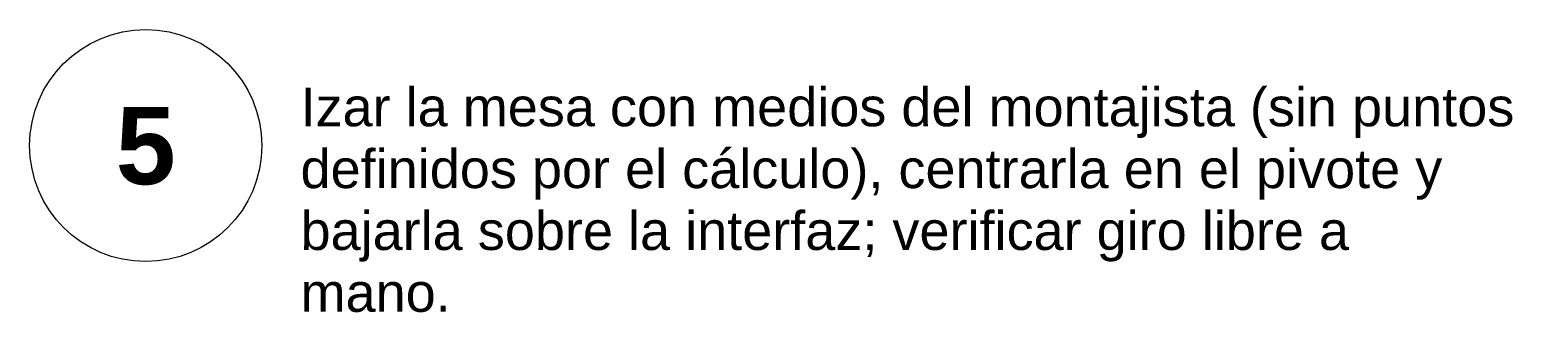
# Model space of a CAD drawing. Header units: millimetres. Extents: x 0 to 841, y 0 to 594.
# Drawn here: x 204 to 280.6, y 406.4 to 421 of the extents above; entities that cross this region are included whole.
import ezdxf
from ezdxf.enums import TextEntityAlignment as Align

# ---------------------------------------------------------------- set-up
doc = ezdxf.new("R2010")
doc.units = ezdxf.units.MM
doc.layers.add('FINA', color=7, linetype='CONTINUOUS', lineweight=18)
doc.layers.add('TXT', color=7, linetype='CONTINUOUS', lineweight=25)
doc.styles.add('STD', font='LiberationSans-Regular.ttf')
doc.styles.add('STDB', font='LiberationSans-Bold.ttf')

msp = doc.modelspace()

# ---------------------------------------------------------------- linework, layer by layer
at = {"layer": 'FINA'}
msp.add_circle((210, 415), 6, dxfattribs=at)

# ---------------------------------------------------------------- texts
at = {"layer": 'TXT', "style": 'STD'}
for s, p in [('Izar la mesa con medios del montajista (sin puntos', (218, 418)), ('definidos por el cálculo), centrarla en el pivote y', (218, 414.8)), ('bajarla sobre la interfaz; verificar giro libre a', (218, 411.6)), ('mano.', (218, 408.4))]:
    msp.add_text(s, height=2, dxfattribs=at).set_placement(p, align=Align.TOP_LEFT)
at = {"layer": 'TXT', "style": 'STDB'}
msp.add_text('5', height=4, dxfattribs=at).set_placement((210, 415), align=Align.MIDDLE_CENTER)

doc.saveas('drawing.dxf')
